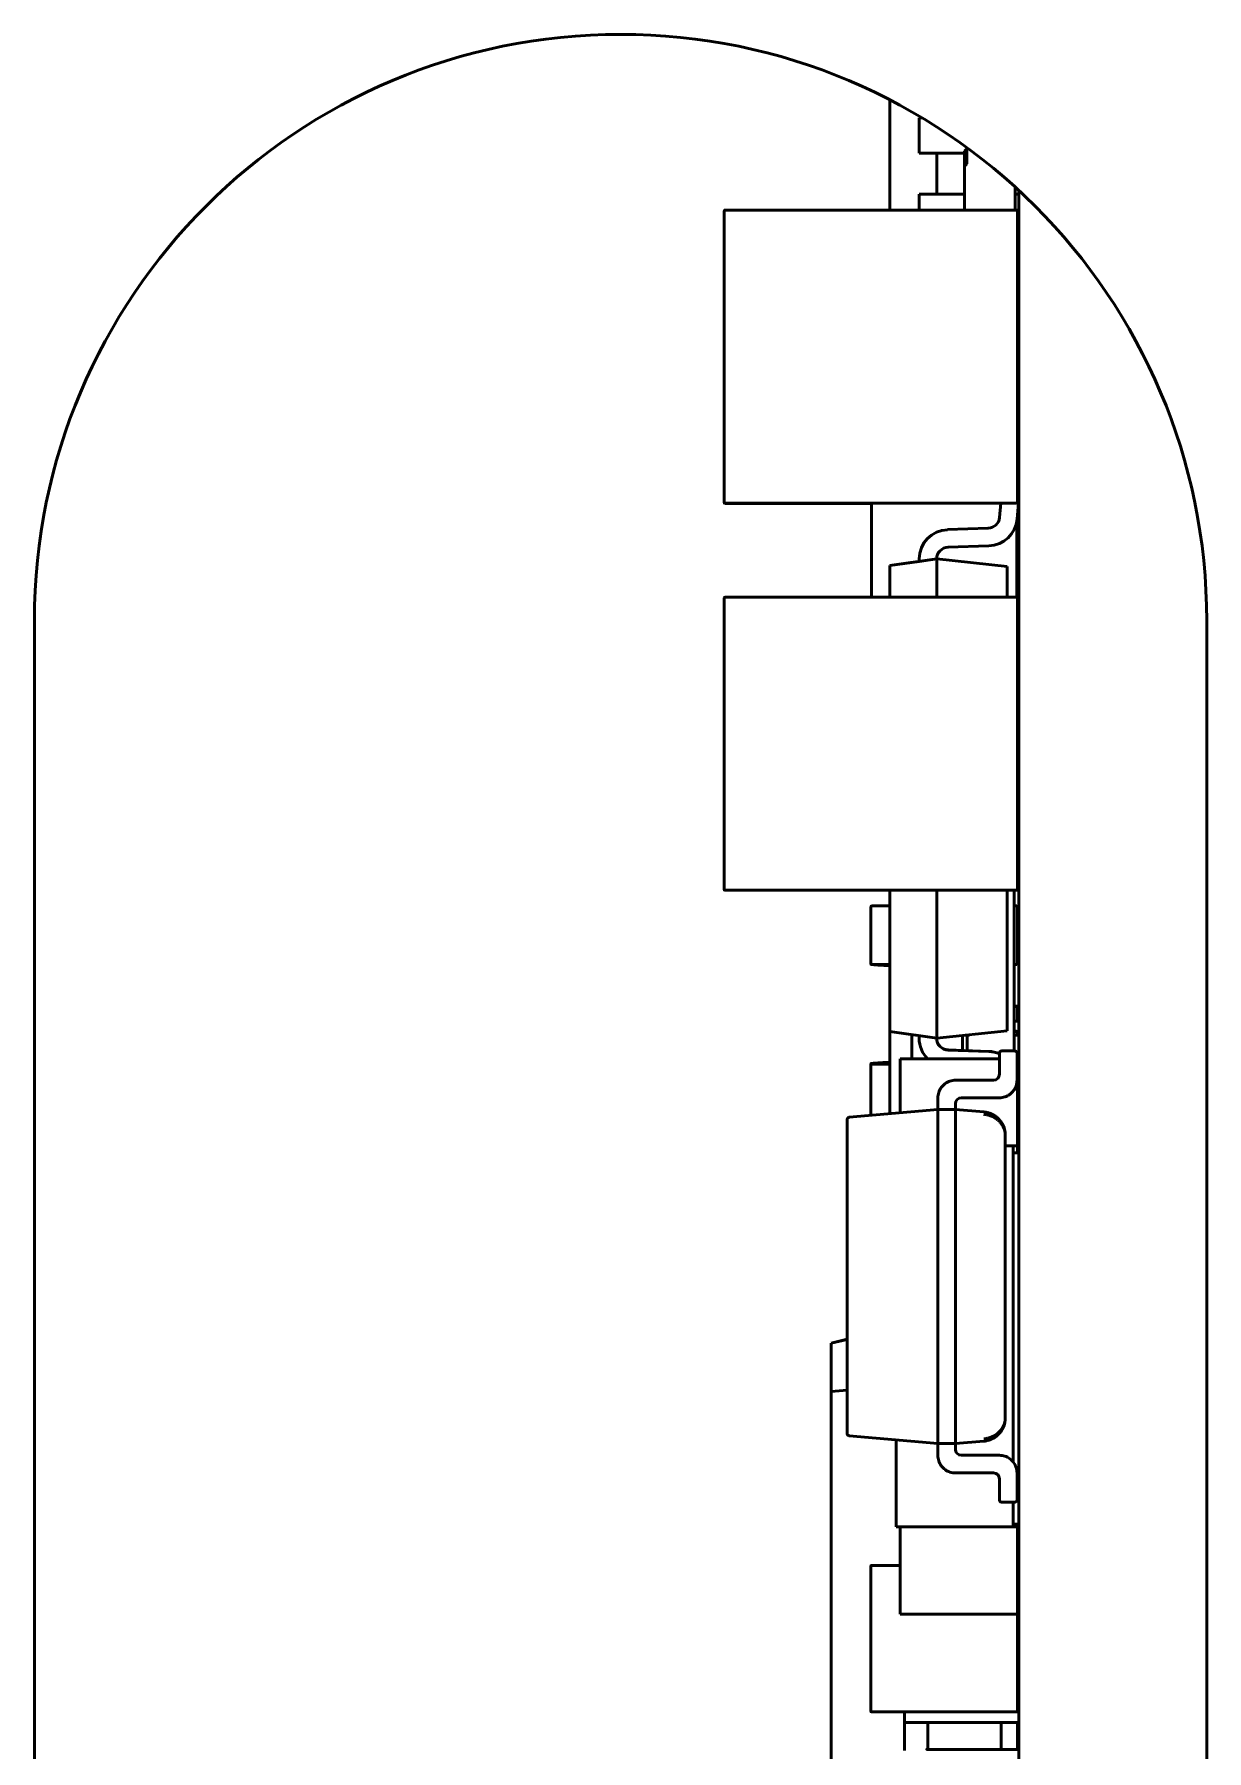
# Model space of a CAD drawing. Header units: millimetres. Extents: x 3118 to 4801, y 919 to 1849.
# Drawn here: x 3460.46 to 3470.46, y 1398.06 to 1412.7 of the extents above; entities that cross this region are included whole.
import ezdxf

# ---------------------------------------------------------------- set-up
doc = ezdxf.new("R2010")
doc.units = ezdxf.units.MM
doc.header["$LTSCALE"] = 1.8
doc.layers.add('외형선(ISO)', color=7, linetype='Continuous', lineweight=50)

msp = doc.modelspace()

# ---------------------------------------------------------------- linework, layer by layer
at = {"layer": '외형선(ISO)'}
for p, q in [((3467.757, 1411.198), (3467.757, 1412.138)), ((3468.007, 1411.985), (3468.032, 1411.985)), ((3468.007, 1411.685), (3468.007, 1411.985)), ((3468.157, 1411.685), (3468.157, 1411.335)), ((3468.395, 1411.685), (3468.248, 1411.685)), ((3468.414, 1411.721), (3468.395, 1411.701)), ((3468.414, 1411.72), (3468.395, 1411.701)), ((3468.395, 1411.574), (3468.395, 1411.701)), ((3468.395, 1411.701), (3468.395, 1411.701)), ((3468.414, 1411.731), (3468.414, 1411.593)), ((3468.395, 1411.574), (3468.414, 1411.593)), ((3468.395, 1411.573), (3468.414, 1411.593)), ((3468.395, 1411.573), (3468.395, 1411.574)), ((3468.395, 1411.198), (3468.395, 1411.573)), ((3468.825, 1411.395), (3468.825, 1411.198)), ((3468.007, 1411.335), (3468.157, 1411.335)), ((3468.007, 1411.198), (3468.007, 1411.335)), ((3468.395, 1411.335), (3468.248, 1411.335)), ((3468.253, 1411.335), (3468.395, 1411.335)), ((3468.825, 1411.335), (3468.857, 1411.335)), ((3468.857, 1411.335), (3468.825, 1411.335)), ((3468.857, 1411.335), (3468.842, 1411.335)), ((3468.842, 1411.335), (3468.857, 1411.335)), ((3468.857, 1379.903), (3468.857, 1411.366)), ((3466.345, 1411.193), (3466.345, 1408.703)), ((3468.84, 1411.198), (3466.35, 1411.198)), ((3466.35, 1411.198), (3468.84, 1411.198)), ((3466.35, 1411.198), (3466.35, 1411.198)), ((3468.84, 1411.198), (3468.84, 1411.198)), ((3468.845, 1408.703), (3468.845, 1411.193)), ((3468.857, 1411.035), (3468.845, 1411.035)), ((3468.842, 1408.562), (3468.857, 1408.734)), ((3468.857, 1408.734), (3468.845, 1408.735)), ((3468.857, 1408.734), (3468.845, 1408.735)), ((3468.857, 1408.734), (3468.845, 1408.735)), ((3468.857, 1408.734), (3468.845, 1408.735)), ((3468.857, 1408.734), (3468.845, 1408.735)), ((3468.857, 1408.734), (3468.845, 1408.735)), ((3468.857, 1408.734), (3468.857, 1408.734)), ((3468.857, 1408.734), (3468.857, 1408.734)), ((3466.345, 1408.703), (3466.345, 1408.7)), ((3468.84, 1408.698), (3466.35, 1408.698)), ((3467.6, 1408.695), (3466.35, 1408.695)), ((3467.6, 1407.896), (3467.6, 1408.698)), ((3468.703, 1408.698), (3468.692, 1408.575)), ((3468.596, 1408.484), (3468.248, 1408.472)), ((3468.596, 1408.484), (3468.248, 1408.472)), ((3468.596, 1408.484), (3468.248, 1408.472)), ((3468.596, 1408.484), (3468.248, 1408.472)), ((3468.596, 1408.484), (3468.248, 1408.472)), ((3468.596, 1408.484), (3468.248, 1408.472)), ((3468.84, 1408.544), (3468.84, 1407.896)), ((3468.253, 1408.322), (3468.602, 1408.334)), ((3467.757, 1408.165), (3468.157, 1408.222)), ((3468.007, 1408.201), (3467.757, 1408.166)), ((3467.757, 1408.165), (3467.757, 1408.166)), ((3467.757, 1407.896), (3467.757, 1408.165)), ((3468.007, 1408.201), (3468.157, 1408.222)), ((3468.007, 1408.222), (3468.007, 1408.222)), ((3468.007, 1408.222), (3468.007, 1408.222)), ((3468.007, 1408.222), (3468.007, 1408.222)), ((3468.007, 1408.222), (3468.007, 1408.222)), ((3468.007, 1408.222), (3468.007, 1408.222)), ((3468.007, 1408.222), (3468.007, 1408.201)), ((3468.157, 1408.222), (3468.157, 1407.896)), ((3468.157, 1408.222), (3468.157, 1408.222)), ((3468.157, 1408.222), (3468.757, 1408.159)), ((3468.757, 1408.159), (3468.157, 1408.222)), ((3468.757, 1408.159), (3468.757, 1407.896)), ((3468.757, 1408.159), (3468.757, 1408.159)), ((3466.345, 1407.891), (3466.345, 1405.401)), ((3468.84, 1407.896), (3466.35, 1407.896)), ((3466.35, 1407.896), (3468.84, 1407.896)), ((3466.35, 1407.896), (3466.35, 1407.896)), ((3468.84, 1407.896), (3468.84, 1407.896)), ((3468.845, 1405.401), (3468.845, 1407.891)), ((3460.46, 1372.697), (3460.46, 1407.697)), ((3470.46, 1407.697), (3470.46, 1372.697)), ((3468.857, 1406.36), (3468.845, 1406.499)), ((3468.845, 1406.359), (3468.857, 1406.36)), ((3468.857, 1406.36), (3468.857, 1406.36)), ((3468.857, 1406.36), (3468.857, 1406.36)), ((3468.845, 1405.997), (3468.857, 1405.995)), ((3468.845, 1405.997), (3468.857, 1405.996)), ((3468.845, 1405.997), (3468.857, 1405.996)), ((3468.845, 1405.997), (3468.857, 1405.996)), ((3468.845, 1405.996), (3468.857, 1405.995)), ((3468.845, 1405.996), (3468.857, 1405.995)), ((3468.857, 1405.995), (3468.845, 1405.856)), ((3468.857, 1405.996), (3468.857, 1405.996)), ((3468.857, 1405.995), (3468.857, 1405.995)), ((3468.857, 1405.809), (3468.845, 1405.809)), ((3468.857, 1405.809), (3468.845, 1405.809)), ((3468.84, 1405.396), (3466.35, 1405.396)), ((3467.757, 1404.19), (3467.757, 1405.396)), ((3468.157, 1405.396), (3468.157, 1404.133)), ((3468.757, 1405.396), (3468.757, 1404.196)), ((3468.817, 1404.159), (3468.817, 1405.396)), ((3468.845, 1405.459), (3468.857, 1405.459)), ((3467.595, 1405.258), (3467.595, 1405.258)), ((3467.595, 1405.258), (3467.595, 1404.768)), ((3467.757, 1405.263), (3467.6, 1405.263)), ((3467.6, 1405.263), (3467.757, 1405.263)), ((3467.6, 1405.263), (3467.6, 1405.263)), ((3468.84, 1405.263), (3468.817, 1405.263)), ((3468.817, 1405.263), (3468.84, 1405.263)), ((3468.84, 1405.263), (3468.84, 1405.263)), ((3468.845, 1405.258), (3468.845, 1405.258)), ((3468.845, 1404.768), (3468.845, 1405.258)), ((3467.757, 1404.763), (3467.6, 1404.763)), ((3468.84, 1404.763), (3468.817, 1404.763)), ((3468.817, 1404.406), (3468.847, 1404.406)), ((3468.817, 1404.405), (3468.847, 1404.405)), ((3468.847, 1404.405), (3468.847, 1404.406)), ((3468.847, 1404.28), (3468.847, 1404.405)), ((3468.157, 1404.133), (3468.757, 1404.196)), ((3468.817, 1404.28), (3468.857, 1404.28)), ((3468.817, 1404.195), (3468.829, 1404.195)), ((3468.829, 1404.195), (3468.817, 1404.195)), ((3468.817, 1404.195), (3468.829, 1404.195)), ((3468.829, 1404.195), (3468.829, 1404.195)), ((3468.829, 1404.195), (3468.829, 1404.195)), ((3468.847, 1404.281), (3468.857, 1404.281)), ((3468.847, 1404.281), (3468.857, 1404.281)), ((3468.847, 1404.28), (3468.857, 1404.28)), ((3468.157, 1404.133), (3467.757, 1404.19)), ((3467.757, 1403.49), (3467.757, 1404.19)), ((3467.945, 1403.958), (3467.945, 1404.163)), ((3468.007, 1404.133), (3468.007, 1404.154)), ((3468.377, 1404.156), (3468.377, 1404.029)), ((3468.417, 1404.159), (3468.399, 1404.159)), ((3468.417, 1404.028), (3468.417, 1404.159)), ((3468.437, 1404.159), (3468.417, 1404.159)), ((3468.437, 1404.159), (3468.437, 1404.163)), ((3468.817, 1404.159), (3468.817, 1404.026)), ((3468.857, 1404.159), (3468.817, 1404.159)), ((3468.857, 1404.159), (3468.817, 1404.159)), ((3468.845, 1404.179), (3468.845, 1404.179)), ((3468.845, 1404.179), (3468.845, 1404.159)), ((3467.595, 1403.913), (3467.595, 1403.913)), ((3467.595, 1403.913), (3467.595, 1403.476)), ((3467.6, 1403.913), (3467.757, 1403.913)), ((3467.845, 1403.958), (3467.845, 1403.957)), ((3468.692, 1403.958), (3467.845, 1403.958)), ((3468.692, 1403.957), (3467.845, 1403.957)), ((3467.845, 1403.957), (3467.845, 1403.498)), ((3467.845, 1403.957), (3468.692, 1403.957)), ((3467.845, 1403.957), (3467.845, 1403.957)), ((3467.845, 1403.957), (3467.845, 1403.957)), ((3468.692, 1403.957), (3467.845, 1403.957)), ((3468.253, 1404.034), (3468.602, 1404.021)), ((3468.253, 1404.034), (3468.602, 1404.021)), ((3468.253, 1404.034), (3468.602, 1404.022)), ((3468.253, 1404.034), (3468.602, 1404.022)), ((3468.253, 1404.034), (3468.602, 1404.022)), ((3468.253, 1404.033), (3468.602, 1404.021)), ((3468.692, 1403.826), (3468.692, 1404.006)), ((3468.692, 1404.006), (3468.692, 1404.006)), ((3468.822, 1404.026), (3468.712, 1404.026)), ((3468.842, 1404.006), (3468.842, 1404.006)), ((3468.842, 1404.006), (3468.842, 1403.776)), ((3468.845, 1403.958), (3468.842, 1403.958)), ((3468.845, 1403.957), (3468.842, 1403.957)), ((3468.842, 1403.957), (3468.845, 1403.957)), ((3468.845, 1403.957), (3468.842, 1403.957)), ((3468.845, 1403.958), (3468.845, 1403.957)), ((3468.845, 1403.957), (3468.845, 1403.217)), ((3468.845, 1403.957), (3468.845, 1403.957)), ((3468.845, 1403.957), (3468.845, 1403.957)), ((3468.642, 1403.776), (3468.317, 1403.776)), ((3468.845, 1403.809), (3468.857, 1403.809)), ((3468.845, 1403.761), (3468.857, 1403.621)), ((3468.167, 1403.526), (3468.167, 1403.626)), ((3468.167, 1403.626), (3468.167, 1403.626)), ((3468.692, 1403.626), (3468.367, 1403.626)), ((3468.857, 1403.621), (3468.845, 1403.62)), ((3468.857, 1403.622), (3468.857, 1403.622)), ((3468.857, 1403.622), (3468.857, 1403.622)), ((3468.167, 1403.526), (3467.41, 1403.46)), ((3468.167, 1403.526), (3468.167, 1403.526)), ((3468.167, 1400.696), (3468.167, 1403.506)), ((3468.167, 1403.506), (3468.167, 1403.506)), ((3468.187, 1403.526), (3468.297, 1403.526)), ((3468.317, 1403.576), (3468.317, 1403.526)), ((3468.317, 1403.526), (3468.317, 1403.526)), ((3468.559, 1403.505), (3468.317, 1403.526)), ((3468.317, 1400.696), (3468.317, 1403.506)), ((3468.317, 1403.506), (3468.317, 1403.506)), ((3468.845, 1403.581), (3468.857, 1403.581)), ((3467.392, 1402.99), (3467.392, 1403.44)), ((3467.392, 1403.44), (3467.392, 1403.44)), ((3468.742, 1403.305), (3468.742, 1400.896)), ((3468.742, 1403.305), (3468.742, 1403.305)), ((3468.742, 1403.217), (3468.81, 1403.217)), ((3468.81, 1403.217), (3468.845, 1403.217)), ((3468.81, 1400.518), (3468.81, 1403.217)), ((3468.845, 1403.28), (3468.857, 1403.28)), ((3468.847, 1403.155), (3468.847, 1403.28)), ((3468.81, 1403.155), (3468.847, 1403.155)), ((3467.392, 1400.762), (3467.392, 1402.99)), ((3467.392, 1401.566), (3467.256, 1401.533)), ((3467.392, 1401.564), (3467.256, 1401.532)), ((3467.256, 1401.533), (3467.256, 1401.532)), ((3467.256, 1401.532), (3467.256, 1401.119)), ((3467.392, 1401.133), (3467.256, 1401.119)), ((3467.256, 1401.119), (3467.258, 1392.244)), ((3468.167, 1400.676), (3467.41, 1400.742)), ((3467.81, 1400.355), (3467.81, 1400.707)), ((3468.167, 1400.696), (3468.167, 1400.696)), ((3468.559, 1400.697), (3468.317, 1400.676)), ((3468.317, 1400.696), (3468.317, 1400.696)), ((3468.167, 1400.576), (3468.167, 1400.676)), ((3468.317, 1400.676), (3468.167, 1400.676)), ((3468.317, 1400.676), (3468.317, 1400.626)), ((3468.692, 1400.576), (3468.367, 1400.576)), ((3468.642, 1400.426), (3468.317, 1400.426)), ((3468.842, 1400.426), (3468.842, 1400.426)), ((3468.842, 1400.426), (3468.842, 1400.196)), ((3467.81, 1400.355), (3467.81, 1399.967)), ((3468.692, 1400.196), (3468.692, 1400.376)), ((3468.822, 1400.176), (3468.712, 1400.176)), ((3468.81, 1399.967), (3468.81, 1400.176)), ((3468.81, 1399.967), (3467.81, 1399.967)), ((3467.845, 1399.967), (3467.845, 1399.222)), ((3468.845, 1399.988), (3468.81, 1399.988)), ((3468.845, 1399.987), (3468.81, 1399.987)), ((3468.81, 1399.968), (3468.845, 1399.968)), ((3468.81, 1399.967), (3468.845, 1399.967)), ((3468.845, 1399.987), (3468.845, 1399.988)), ((3468.845, 1399.968), (3468.845, 1399.987)), ((3468.845, 1399.968), (3468.845, 1399.967)), ((3468.845, 1399.967), (3468.845, 1399.222)), ((3467.595, 1399.632), (3467.595, 1398.392)), ((3467.845, 1399.637), (3467.6, 1399.637)), ((3467.6, 1399.637), (3467.845, 1399.637)), ((3467.6, 1399.637), (3467.6, 1399.637)), ((3468.845, 1399.222), (3467.845, 1399.222)), ((3468.845, 1398.392), (3468.845, 1399.222)), ((3468.845, 1398.567), (3468.846, 1398.567)), ((3468.856, 1398.307), (3468.856, 1398.557)), ((3468.84, 1398.387), (3467.6, 1398.387)), ((3467.882, 1398.387), (3467.882, 1398.307)), ((3467.882, 1398.057), (3467.882, 1398.307)), ((3468.032, 1398.297), (3468.562, 1398.297)), ((3468.082, 1398.297), (3468.082, 1398.067)), ((3468.643, 1398.297), (3468.666, 1398.297)), ((3468.666, 1398.297), (3468.846, 1398.297)), ((3468.707, 1398.297), (3468.707, 1398.067)), ((3468.845, 1398.067), (3468.845, 1398.297)), ((3468.153, 1398.067), (3468.679, 1398.067)), ((3468.819, 1398.067), (3468.846, 1398.067))]:
    msp.add_line(p, q, dxfattribs=at)
for centre, radius, start, end in [((3465.46, 1407.697), 5, 0, 180), ((3466.35, 1411.193), 0.005, 90, 180.0058), ((3468.84, 1411.193), 0.005, 0, 90.0073), ((3468.257, 1408.222), 0.25, 92, 180), ((3468.257, 1408.222), 0.25, 92, 180), ((3468.257, 1408.222), 0.25, 92, 180), ((3468.257, 1408.222), 0.25, 92, 180), ((3468.257, 1408.222), 0.25, 92, 180), ((3468.257, 1408.222), 0.25, 92, 180), ((3468.593, 1408.584), 0.1, 272, 355), ((3468.593, 1408.584), 0.1, 272, 355), ((3468.593, 1408.584), 0.1, 272, 355), ((3468.593, 1408.584), 0.1, 272, 355), ((3468.593, 1408.584), 0.1, 272, 355), ((3468.593, 1408.584), 0.1, 272, 355), ((3468.593, 1408.584), 0.25, 272, 355), ((3468.257, 1408.222), 0.1, 92, 180), ((3466.35, 1407.891), 0.005, 90, 180.0058), ((3468.84, 1407.891), 0.005, 0, 90.0073), ((3467.6, 1405.258), 0.005, 90, 180), ((3468.84, 1405.258), 0.005, 0, 90), ((3468.829, 1404.179), 0.016, 0, 90), ((3468.829, 1404.179), 0.016, 0, 90), ((3468.257, 1404.133), 0.25, 180, 224.7205), ((3468.257, 1404.133), 0.1, 180.0326, 268), ((3468.257, 1404.133), 0.1, 180.0652, 268), ((3468.257, 1404.134), 0.1, 180.1033, 268), ((3468.257, 1404.134), 0.1, 180.1359, 268), ((3468.257, 1404.134), 0.1, 180.1739, 268), ((3468.257, 1404.134), 0.1, 180.2065, 268), ((3468.593, 1403.772), 0.25, 66.7124, 88), ((3468.593, 1403.772), 0.25, 66.7124, 88), ((3468.593, 1403.772), 0.25, 66.7124, 88), ((3468.593, 1403.771), 0.25, 66.7124, 88), ((3468.593, 1403.772), 0.25, 66.7124, 88), ((3468.593, 1403.772), 0.25, 66.7124, 88), ((3468.712, 1404.006), 0.02, 90, 180), ((3468.822, 1404.006), 0.02, 0, 90), ((3468.642, 1403.826), 0.05, 270, 0), ((3468.367, 1403.576), 0.05, 90, 180), ((3467.412, 1403.44), 0.02, 95, 180), ((3467.412, 1400.762), 0.02, 180, 265), ((3468.367, 1400.626), 0.05, 180, 270), ((3468.642, 1400.376), 0.05, 0, 90), ((3468.712, 1400.196), 0.02, 180, 270), ((3468.822, 1400.196), 0.02, 270, 0), ((3467.6, 1399.632), 0.005, 90, 180.0142), ((3468.846, 1398.557), 0.01, 0.011, 89.8334), ((3468.846, 1398.307), 0.01, 270.011, 0.011), ((3468.846, 1398.057), 0.01, 0.011, 89.8334)]:
    msp.add_arc(centre, radius, start, end, dxfattribs=at)
for centre, major_axis, ratio, start_param, end_param in [((3468.257, 1411.985), (-0.25, 0), 0.00019, 0, 0.454117), ((3468.257, 1411.685), (-0.25, 0), 0.00019, 0, 1.53589), ((3468.257, 1411.335), (-0.25, 0), 0.00019, 0, 1.53589), ((3468.257, 1411.335), (-0.1, 0), 0.00019, 6.283185, 7.819075), ((3468.593, 1411.335), (0.25, 0), 0.00019, 5.903556, 6.195919), ((3468.593, 1411.335), (0.25, 0), 0.00019, 0.087266, 0.379629), ((3714.018, 1652.322), (-246.418, -247.56), 0.000134, 0.000154, 0.001655), ((3222.681, 1655.85), (246.159, -251.087), 0.000131, 6.281545, 6.283036), ((3468.168, 1403.506), (-0.0009, 0.02), 0.043646, 0.001696, 1.567572), ((3468.187, 1403.526), (-0.02, 0), 0.00019, 0, 1.570796), ((3468.297, 1403.526), (0.02, 0), 0.00019, 4.712389, 6.283185), ((3468.316, 1403.506), (0.0009, 0.02), 0.043645, 4.715611, 6.281492), ((3468.55, 1403.307), (0.032, -0.193), 0.977393, 1.404086, 1.839466), ((3468.55, 1403.307), (0.031, -0.193), 0.977077, 1.406466, 1.841845), ((3468.55, 1403.306), (0.191, -0.005), 0.920167, 0.023363, 0.458743), ((3468.55, 1400.895), (-0.031, -0.193), 0.977077, 1.299747, 1.735127), ((3468.55, 1400.895), (0.191, 0.005), 0.920554, 5.824306, 6.259686), ((3468.168, 1400.696), (-0.0009, -0.02), 0.043629, 4.715993, 6.281868), ((3468.316, 1400.696), (0.0009, -0.02), 0.043629, 0.001314, 1.567196), ((3468.534, 1398.297), (0.11, 0), 0.000189, 0.060521, 1.307276), ((3468.666, 1398.307), (0, -0.01), 0.998135, 6.28008, 6.283185), ((3468.629, 1398.067), (0.19, 0), 0.00019, 0.061422, 1.306956)]:
    msp.add_ellipse(centre, major_axis=major_axis, ratio=ratio, start_param=start_param, end_param=end_param, dxfattribs=at)
for points, knots in [([(3466.345, 1408.703), (3466.345, 1408.703), (3466.345, 1408.703), (3466.345, 1408.703), (3466.345, 1408.701), (3466.347, 1408.698), (3466.35, 1408.698)], [-0.0000046412, -0.0000046412, -0.0000046412, -0.0000046412, 0.0000103529, 0.0000103529, 0.0000103529, 0.0009549771, 0.0009549771, 0.0009549771, 0.0009549771]), ([(3466.345, 1408.7), (3466.345, 1408.7), (3466.345, 1408.7), (3466.345, 1408.7), (3466.345, 1408.698), (3466.347, 1408.695), (3466.35, 1408.695)], [-0.0000046412, -0.0000046412, -0.0000046412, -0.0000046412, 0.0000103529, 0.0000103529, 0.0000103529, 0.0009549771, 0.0009549771, 0.0009549771, 0.0009549771]), ([(3468.84, 1408.698), (3468.841, 1408.698), (3468.843, 1408.699), (3468.843, 1408.7), (3468.844, 1408.701), (3468.844, 1408.701), (3468.844, 1408.702), (3468.844, 1408.702), (3468.845, 1408.702), (3468.845, 1408.702), (3468.845, 1408.703), (3468.845, 1408.703), (3468.845, 1408.703), (3468.845, 1408.703), (3468.845, 1408.703), (3468.845, 1408.703), (3468.845, 1408.703), (3468.845, 1408.703), (3468.845, 1408.703), (3468.845, 1408.703), (3468.845, 1408.703), (3468.845, 1408.703)], [0.0000000254, 0.0000000254, 0.0000000254, 0.0000000254, 0.0004739901, 0.0004739901, 0.0004739901, 0.0007109725, 0.0007109725, 0.0007109725, 0.0008294637, 0.0008294637, 0.0008294637, 0.0008887093, 0.0008887093, 0.0008887093, 0.0009183321, 0.0009183321, 0.0009183321, 0.0009331435, 0.0009331435, 0.0009331435, 0.0009479549, 0.0009479549, 0.0009479549, 0.0009479549]), ([(3466.345, 1405.401), (3466.345, 1405.401), (3466.345, 1405.401), (3466.345, 1405.401), (3466.345, 1405.399), (3466.347, 1405.396), (3466.35, 1405.396)], [-0.0000046412, -0.0000046412, -0.0000046412, -0.0000046412, 0.0000103529, 0.0000103529, 0.0000103529, 0.0009549771, 0.0009549771, 0.0009549771, 0.0009549771]), ([(3468.84, 1405.396), (3468.841, 1405.396), (3468.843, 1405.397), (3468.843, 1405.398), (3468.844, 1405.399), (3468.844, 1405.399), (3468.844, 1405.4), (3468.844, 1405.4), (3468.845, 1405.4), (3468.845, 1405.4), (3468.845, 1405.401), (3468.845, 1405.401), (3468.845, 1405.401), (3468.845, 1405.401), (3468.845, 1405.401), (3468.845, 1405.401), (3468.845, 1405.401), (3468.845, 1405.401), (3468.845, 1405.401), (3468.845, 1405.401), (3468.845, 1405.401), (3468.845, 1405.401)], [0.0000000254, 0.0000000254, 0.0000000254, 0.0000000254, 0.0004739901, 0.0004739901, 0.0004739901, 0.0007109725, 0.0007109725, 0.0007109725, 0.0008294637, 0.0008294637, 0.0008294637, 0.0008887093, 0.0008887093, 0.0008887093, 0.0009183321, 0.0009183321, 0.0009183321, 0.0009331435, 0.0009331435, 0.0009331435, 0.0009479549, 0.0009479549, 0.0009479549, 0.0009479549]), ([(3467.6, 1404.763), (3467.598, 1404.763), (3467.597, 1404.764), (3467.596, 1404.765), (3467.595, 1404.765), (3467.595, 1404.766), (3467.595, 1404.766), (3467.595, 1404.767), (3467.595, 1404.767), (3467.595, 1404.767), (3467.595, 1404.767), (3467.595, 1404.768), (3467.595, 1404.768), (3467.595, 1404.768), (3467.595, 1404.768), (3467.595, 1404.768), (3467.595, 1404.768), (3467.595, 1404.768), (3467.595, 1404.768), (3467.595, 1404.768), (3467.595, 1404.768), (3467.595, 1404.768)], [0.0000000028, 0.0000000028, 0.0000000028, 0.0000000028, 0.0004738719, 0.0004738719, 0.0004738719, 0.0007108064, 0.0007108064, 0.0007108064, 0.0008292737, 0.0008292737, 0.0008292737, 0.0008885073, 0.0008885073, 0.0008885073, 0.0009181242, 0.0009181242, 0.0009181242, 0.0009329326, 0.0009329326, 0.0009329326, 0.000947741, 0.000947741, 0.000947741, 0.000947741]), ([(3467.757, 1404.752), (3467.736, 1404.753), (3467.715, 1404.755), (3467.677, 1404.757), (3467.661, 1404.758), (3467.639, 1404.76), (3467.634, 1404.76), (3467.625, 1404.761), (3467.621, 1404.761), (3467.616, 1404.762), (3467.614, 1404.762), (3467.609, 1404.762), (3467.607, 1404.762), (3467.605, 1404.762), (3467.604, 1404.763), (3467.601, 1404.763), (3467.6, 1404.763), (3467.599, 1404.763), (3467.599, 1404.763), (3467.599, 1404.763)], [0.11520008, 0.11520008, 0.11520008, 0.11520008, 0.12153578, 0.12153578, 0.12649045, 0.12649045, 0.12802377, 0.12802377, 0.1294304, 0.1294304, 0.13021905, 0.13021905, 0.13181055, 0.13181055, 0.13337898, 0.13337898, 0.13736046, 0.13736046, 0.13780476, 0.13780476, 0.13780476, 0.13780476]), ([(3468.84, 1404.763), (3468.839, 1404.763), (3468.839, 1404.763), (3468.836, 1404.763), (3468.834, 1404.762), (3468.829, 1404.762), (3468.828, 1404.762), (3468.825, 1404.762), (3468.823, 1404.762), (3468.82, 1404.761), (3468.818, 1404.761), (3468.817, 1404.761)], [0, 0, 0, 0, 0.003912558, 0.003912558, 0.006862439, 0.006862439, 0.007668354, 0.007668354, 0.008456782, 0.008456782, 0.008973594, 0.008973594, 0.008973594, 0.008973594]), ([(3468.845, 1404.768), (3468.845, 1404.768), (3468.845, 1404.768), (3468.845, 1404.768), (3468.845, 1404.766), (3468.843, 1404.763), (3468.84, 1404.763)], [-0.0000046349, -0.0000046349, -0.0000046349, -0.0000046349, 0.0000103531, 0.0000103531, 0.0000103531, 0.0009545967, 0.0009545967, 0.0009545967, 0.0009545967]), ([(3467.599, 1403.918), (3467.598, 1403.918), (3467.597, 1403.917), (3467.596, 1403.916), (3467.595, 1403.916), (3467.595, 1403.915), (3467.595, 1403.915), (3467.595, 1403.915), (3467.595, 1403.914), (3467.595, 1403.914), (3467.595, 1403.914), (3467.595, 1403.914), (3467.595, 1403.914), (3467.595, 1403.914), (3467.595, 1403.913), (3467.595, 1403.913), (3467.595, 1403.913), (3467.595, 1403.913), (3467.595, 1403.913), (3467.595, 1403.913), (3467.595, 1403.913), (3467.595, 1403.913)], [0.0000203744, 0.0000203744, 0.0000203744, 0.0000203744, 0.0004738719, 0.0004738719, 0.0004738719, 0.0007108064, 0.0007108064, 0.0007108064, 0.0008292737, 0.0008292737, 0.0008292737, 0.0008885073, 0.0008885073, 0.0008885073, 0.0009181242, 0.0009181242, 0.0009181242, 0.0009329326, 0.0009329326, 0.0009329326, 0.000947741, 0.000947741, 0.000947741, 0.000947741]), ([(3467.599, 1403.918), (3467.6, 1403.918), (3467.601, 1403.919), (3467.603, 1403.919), (3467.605, 1403.919), (3467.61, 1403.919), (3467.611, 1403.919), (3467.615, 1403.92), (3467.616, 1403.92), (3467.623, 1403.92), (3467.628, 1403.921), (3467.638, 1403.921), (3467.643, 1403.922), (3467.659, 1403.923), (3467.67, 1403.924), (3467.707, 1403.926), (3467.732, 1403.928), (3467.757, 1403.929)], [0, 0, 0, 0, 0.00393122, 0.00393122, 0.00689551, 0.00689551, 0.00769576, 0.00769576, 0.00848803, 0.00848803, 0.0100965, 0.0100965, 0.01167408, 0.01167408, 0.01506064, 0.01506064, 0.02260568, 0.02260568, 0.02260568, 0.02260568]), ([(3468.317, 1403.776), (3468.301, 1403.776), (3468.285, 1403.773), (3468.255, 1403.764), (3468.241, 1403.756), (3468.216, 1403.738), (3468.205, 1403.727), (3468.186, 1403.701), (3468.179, 1403.687), (3468.169, 1403.657), (3468.167, 1403.642), (3468.167, 1403.626)], [3.141593, 3.141593, 3.141593, 3.141593, 3.455752, 3.455752, 3.769911, 3.769911, 4.08407, 4.08407, 4.39823, 4.39823, 4.712389, 4.712389, 4.712389, 4.712389]), ([(3468.842, 1403.776), (3468.842, 1403.76), (3468.839, 1403.744), (3468.829, 1403.714), (3468.822, 1403.7), (3468.804, 1403.675), (3468.793, 1403.664), (3468.767, 1403.645), (3468.753, 1403.638), (3468.723, 1403.628), (3468.707, 1403.626), (3468.692, 1403.626)], [4.712389, 4.712389, 4.712389, 4.712389, 5.026548, 5.026548, 5.340708, 5.340708, 5.654867, 5.654867, 5.969026, 5.969026, 6.283185, 6.283185, 6.283185, 6.283185]), ([(3468.724, 1403.388), (3468.723, 1403.39), (3468.722, 1403.392), (3468.721, 1403.394), (3468.719, 1403.399), (3468.717, 1403.403), (3468.714, 1403.407), (3468.712, 1403.411), (3468.709, 1403.415), (3468.707, 1403.419), (3468.704, 1403.422), (3468.701, 1403.426), (3468.698, 1403.43), (3468.695, 1403.434), (3468.692, 1403.437), (3468.689, 1403.441), (3468.686, 1403.444), (3468.683, 1403.447), (3468.679, 1403.451), (3468.676, 1403.454), (3468.672, 1403.457), (3468.669, 1403.46), (3468.665, 1403.463), (3468.661, 1403.466), (3468.657, 1403.469), (3468.654, 1403.471), (3468.65, 1403.474), (3468.646, 1403.476), (3468.642, 1403.479), (3468.638, 1403.481), (3468.634, 1403.483), (3468.63, 1403.485), (3468.626, 1403.487), (3468.622, 1403.489), (3468.617, 1403.491), (3468.613, 1403.492), (3468.609, 1403.494), (3468.605, 1403.495), (3468.601, 1403.497), (3468.596, 1403.498), (3468.592, 1403.499), (3468.588, 1403.5), (3468.584, 1403.501), (3468.58, 1403.502), (3468.576, 1403.503), (3468.571, 1403.503), (3468.567, 1403.504), (3468.563, 1403.504), (3468.559, 1403.505)], [2.008487, 2.008487, 2.008487, 2.008487, 2.042829, 2.042829, 2.042829, 2.110262, 2.110262, 2.110262, 2.177695, 2.177695, 2.177695, 2.245128, 2.245128, 2.245128, 2.312561, 2.312561, 2.312561, 2.379994, 2.379994, 2.379994, 2.447428, 2.447428, 2.447428, 2.514861, 2.514861, 2.514861, 2.582294, 2.582294, 2.582294, 2.649727, 2.649727, 2.649727, 2.71716, 2.71716, 2.71716, 2.784593, 2.784593, 2.784593, 2.852027, 2.852027, 2.852027, 2.91946, 2.91946, 2.91946, 2.986893, 2.986893, 2.986893, 3.054326, 3.054326, 3.054326, 3.054326]), ([(3468.559, 1403.504), (3468.563, 1403.504), (3468.567, 1403.504), (3468.571, 1403.503), (3468.576, 1403.502), (3468.58, 1403.502), (3468.584, 1403.501), (3468.588, 1403.5), (3468.592, 1403.499), (3468.596, 1403.498), (3468.601, 1403.496), (3468.605, 1403.495), (3468.609, 1403.493), (3468.613, 1403.492), (3468.617, 1403.49), (3468.622, 1403.489), (3468.626, 1403.487), (3468.63, 1403.485), (3468.634, 1403.483), (3468.638, 1403.481), (3468.642, 1403.478), (3468.646, 1403.476), (3468.65, 1403.474), (3468.654, 1403.471), (3468.657, 1403.468), (3468.661, 1403.466), (3468.665, 1403.463), (3468.669, 1403.46), (3468.672, 1403.457), (3468.676, 1403.454), (3468.679, 1403.45), (3468.683, 1403.447), (3468.686, 1403.444), (3468.689, 1403.44), (3468.692, 1403.437), (3468.695, 1403.433), (3468.698, 1403.43), (3468.701, 1403.426), (3468.704, 1403.422), (3468.707, 1403.418), (3468.709, 1403.414), (3468.712, 1403.41), (3468.714, 1403.406), (3468.717, 1403.402), (3468.719, 1403.398), (3468.721, 1403.394), (3468.722, 1403.392), (3468.723, 1403.39), (3468.724, 1403.388)], [3.228859, 3.228859, 3.228859, 3.228859, 3.296292, 3.296292, 3.296292, 3.363725, 3.363725, 3.363725, 3.431159, 3.431159, 3.431159, 3.498592, 3.498592, 3.498592, 3.566025, 3.566025, 3.566025, 3.633458, 3.633458, 3.633458, 3.700891, 3.700891, 3.700891, 3.768325, 3.768325, 3.768325, 3.835758, 3.835758, 3.835758, 3.903191, 3.903191, 3.903191, 3.970624, 3.970624, 3.970624, 4.038057, 4.038057, 4.038057, 4.10549, 4.10549, 4.10549, 4.172924, 4.172924, 4.172924, 4.240357, 4.240357, 4.240357, 4.274699, 4.274699, 4.274699, 4.274699]), ([(3468.724, 1403.38), (3468.723, 1403.381), (3468.722, 1403.383), (3468.721, 1403.385), (3468.719, 1403.389), (3468.717, 1403.393), (3468.714, 1403.396), (3468.712, 1403.4), (3468.709, 1403.403), (3468.707, 1403.407), (3468.704, 1403.41), (3468.701, 1403.414), (3468.698, 1403.417), (3468.695, 1403.42), (3468.692, 1403.424), (3468.689, 1403.427), (3468.686, 1403.43), (3468.683, 1403.433), (3468.679, 1403.436), (3468.676, 1403.439), (3468.672, 1403.441), (3468.669, 1403.444), (3468.665, 1403.447), (3468.661, 1403.449), (3468.657, 1403.452), (3468.654, 1403.454), (3468.65, 1403.457), (3468.646, 1403.459), (3468.642, 1403.461), (3468.638, 1403.463), (3468.634, 1403.465), (3468.63, 1403.467), (3468.626, 1403.469), (3468.622, 1403.47), (3468.617, 1403.472), (3468.613, 1403.473), (3468.609, 1403.475), (3468.605, 1403.476), (3468.601, 1403.477), (3468.596, 1403.478), (3468.592, 1403.479), (3468.588, 1403.48), (3468.584, 1403.481), (3468.58, 1403.482), (3468.576, 1403.483), (3468.571, 1403.483), (3468.567, 1403.484), (3468.563, 1403.484), (3468.559, 1403.485)], [2.008487, 2.008487, 2.008487, 2.008487, 2.042829, 2.042829, 2.042829, 2.110262, 2.110262, 2.110262, 2.177695, 2.177695, 2.177695, 2.245128, 2.245128, 2.245128, 2.312561, 2.312561, 2.312561, 2.379994, 2.379994, 2.379994, 2.447428, 2.447428, 2.447428, 2.514861, 2.514861, 2.514861, 2.582294, 2.582294, 2.582294, 2.649727, 2.649727, 2.649727, 2.71716, 2.71716, 2.71716, 2.784593, 2.784593, 2.784593, 2.852027, 2.852027, 2.852027, 2.91946, 2.91946, 2.91946, 2.986893, 2.986893, 2.986893, 3.054326, 3.054326, 3.054326, 3.054326]), ([(3468.559, 1400.717), (3468.563, 1400.717), (3468.567, 1400.718), (3468.571, 1400.718), (3468.576, 1400.719), (3468.58, 1400.719), (3468.584, 1400.72), (3468.588, 1400.721), (3468.592, 1400.722), (3468.596, 1400.723), (3468.601, 1400.724), (3468.605, 1400.725), (3468.609, 1400.727), (3468.613, 1400.728), (3468.617, 1400.729), (3468.622, 1400.731), (3468.626, 1400.733), (3468.63, 1400.735), (3468.634, 1400.736), (3468.638, 1400.738), (3468.642, 1400.74), (3468.646, 1400.743), (3468.65, 1400.745), (3468.654, 1400.747), (3468.657, 1400.749), (3468.661, 1400.752), (3468.665, 1400.754), (3468.669, 1400.757), (3468.672, 1400.76), (3468.676, 1400.763), (3468.679, 1400.766), (3468.683, 1400.768), (3468.686, 1400.771), (3468.689, 1400.775), (3468.692, 1400.778), (3468.695, 1400.781), (3468.698, 1400.784), (3468.701, 1400.788), (3468.704, 1400.791), (3468.707, 1400.794), (3468.709, 1400.798), (3468.712, 1400.801), (3468.714, 1400.805), (3468.717, 1400.809), (3468.719, 1400.812), (3468.721, 1400.816), (3468.722, 1400.818), (3468.723, 1400.82), (3468.724, 1400.822)], [0.087266, 0.087266, 0.087266, 0.087266, 0.1547, 0.1547, 0.1547, 0.222133, 0.222133, 0.222133, 0.289566, 0.289566, 0.289566, 0.356999, 0.356999, 0.356999, 0.424432, 0.424432, 0.424432, 0.491866, 0.491866, 0.491866, 0.559299, 0.559299, 0.559299, 0.626732, 0.626732, 0.626732, 0.694165, 0.694165, 0.694165, 0.761598, 0.761598, 0.761598, 0.829031, 0.829031, 0.829031, 0.896465, 0.896465, 0.896465, 0.963898, 0.963898, 0.963898, 1.031331, 1.031331, 1.031331, 1.098764, 1.098764, 1.098764, 1.133106, 1.133106, 1.133106, 1.133106]), ([(3468.724, 1400.814), (3468.723, 1400.811), (3468.722, 1400.809), (3468.721, 1400.807), (3468.719, 1400.803), (3468.717, 1400.799), (3468.714, 1400.795), (3468.712, 1400.791), (3468.709, 1400.787), (3468.707, 1400.783), (3468.704, 1400.779), (3468.701, 1400.775), (3468.698, 1400.772), (3468.695, 1400.768), (3468.692, 1400.764), (3468.689, 1400.761), (3468.686, 1400.757), (3468.683, 1400.754), (3468.679, 1400.751), (3468.676, 1400.748), (3468.672, 1400.745), (3468.669, 1400.742), (3468.665, 1400.739), (3468.661, 1400.736), (3468.657, 1400.733), (3468.654, 1400.73), (3468.65, 1400.728), (3468.646, 1400.725), (3468.642, 1400.723), (3468.638, 1400.721), (3468.634, 1400.719), (3468.63, 1400.716), (3468.626, 1400.715), (3468.622, 1400.713), (3468.617, 1400.711), (3468.613, 1400.709), (3468.609, 1400.708), (3468.605, 1400.706), (3468.601, 1400.705), (3468.596, 1400.704), (3468.592, 1400.703), (3468.588, 1400.702), (3468.584, 1400.701), (3468.58, 1400.7), (3468.576, 1400.699), (3468.571, 1400.698), (3468.567, 1400.698), (3468.563, 1400.697), (3468.559, 1400.697)], [5.150079, 5.150079, 5.150079, 5.150079, 5.184421, 5.184421, 5.184421, 5.251854, 5.251854, 5.251854, 5.319288, 5.319288, 5.319288, 5.386721, 5.386721, 5.386721, 5.454154, 5.454154, 5.454154, 5.521587, 5.521587, 5.521587, 5.58902, 5.58902, 5.58902, 5.656453, 5.656453, 5.656453, 5.723887, 5.723887, 5.723887, 5.79132, 5.79132, 5.79132, 5.858753, 5.858753, 5.858753, 5.926186, 5.926186, 5.926186, 5.993619, 5.993619, 5.993619, 6.061052, 6.061052, 6.061052, 6.128486, 6.128486, 6.128486, 6.195919, 6.195919, 6.195919, 6.195919]), ([(3468.317, 1400.426), (3468.301, 1400.426), (3468.285, 1400.428), (3468.255, 1400.438), (3468.241, 1400.445), (3468.216, 1400.464), (3468.205, 1400.475), (3468.186, 1400.5), (3468.179, 1400.514), (3468.169, 1400.544), (3468.167, 1400.56), (3468.167, 1400.576)], [0, 0, 0, 0, 0.314159, 0.314159, 0.628319, 0.628319, 0.942478, 0.942478, 1.256637, 1.256637, 1.570796, 1.570796, 1.570796, 1.570796]), ([(3468.842, 1400.426), (3468.842, 1400.442), (3468.839, 1400.457), (3468.829, 1400.487), (3468.822, 1400.501), (3468.804, 1400.527), (3468.793, 1400.538), (3468.767, 1400.556), (3468.753, 1400.564), (3468.723, 1400.573), (3468.707, 1400.576), (3468.692, 1400.576)], [1.570796, 1.570796, 1.570796, 1.570796, 1.884956, 1.884956, 2.199115, 2.199115, 2.513274, 2.513274, 2.827433, 2.827433, 3.141593, 3.141593, 3.141593, 3.141593]), ([(3467.595, 1398.392), (3467.595, 1398.392), (3467.595, 1398.392), (3467.595, 1398.392), (3467.595, 1398.39), (3467.597, 1398.387), (3467.6, 1398.387)], [-0.0000046349, -0.0000046349, -0.0000046349, -0.0000046349, 0.0000103556, 0.0000103556, 0.0000103556, 0.0009547571, 0.0009547571, 0.0009547571, 0.0009547571]), ([(3468.84, 1398.387), (3468.841, 1398.387), (3468.843, 1398.388), (3468.843, 1398.389), (3468.844, 1398.389), (3468.844, 1398.39), (3468.844, 1398.39), (3468.844, 1398.391), (3468.845, 1398.391), (3468.845, 1398.391), (3468.845, 1398.391), (3468.845, 1398.391), (3468.845, 1398.392), (3468.845, 1398.392), (3468.845, 1398.392), (3468.845, 1398.392), (3468.845, 1398.392), (3468.845, 1398.392), (3468.845, 1398.392), (3468.845, 1398.392), (3468.845, 1398.392), (3468.845, 1398.392)], [0.000000157, 0.000000157, 0.000000157, 0.000000157, 0.0004739493, 0.0004739493, 0.0004739493, 0.0007108454, 0.0007108454, 0.0007108454, 0.0008292935, 0.0008292935, 0.0008292935, 0.0008885175, 0.0008885175, 0.0008885175, 0.0009181295, 0.0009181295, 0.0009181295, 0.0009329355, 0.0009329355, 0.0009329355, 0.0009477415, 0.0009477415, 0.0009477415, 0.0009477415]), ([(3468.032, 1398.297), (3468.012, 1398.297), (3467.993, 1398.297), (3467.959, 1398.297), (3467.944, 1398.297), (3467.919, 1398.297), (3467.909, 1398.297), (3467.896, 1398.297), (3467.892, 1398.297), (3467.891, 1398.297), (3467.891, 1398.297), (3467.891, 1398.297), (3467.891, 1398.297), (3467.891, 1398.297), (3467.891, 1398.297), (3467.891, 1398.297), (3467.891, 1398.297), (3467.891, 1398.297), (3467.891, 1398.297), (3467.89, 1398.297), (3467.89, 1398.297), (3467.888, 1398.297), (3467.887, 1398.298), (3467.885, 1398.299), (3467.885, 1398.299), (3467.883, 1398.301), (3467.883, 1398.302), (3467.882, 1398.304), (3467.882, 1398.305), (3467.882, 1398.306), (3467.882, 1398.306), (3467.882, 1398.307)], [0, 0, 0, 0, 0.0061646, 0.0061646, 0.01221489, 0.01221489, 0.01826944, 0.01826944, 0.0243236, 0.0243236, 0.02454892, 0.02454892, 0.0246337, 0.0246337, 0.02467216, 0.02467216, 0.02469129, 0.02469129, 0.02472995, 0.02472995, 0.02488536, 0.02488536, 0.0251933, 0.0251933, 0.02550542, 0.02550542, 0.02582421, 0.02582421, 0.02614284, 0.02614284, 0.02619443, 0.02619443, 0.02619443, 0.02619443]), ([(3468.072, 1398.067), (3468.072, 1398.067), (3468.072, 1398.067), (3468.072, 1398.067), (3468.072, 1398.067), (3468.072, 1398.067), (3468.073, 1398.067), (3468.076, 1398.067), (3468.08, 1398.067), (3468.091, 1398.067), (3468.099, 1398.067), (3468.116, 1398.067), (3468.126, 1398.067), (3468.142, 1398.067), (3468.147, 1398.067), (3468.153, 1398.067)], [0.00177167, 0.00177167, 0.00177167, 0.00177167, 0.0017938, 0.0017938, 0.00224512, 0.00224512, 0.00360109, 0.00360109, 0.00706667, 0.00706667, 0.01056814, 0.01056814, 0.01407268, 0.01407268, 0.01581737, 0.01581737, 0.01581737, 0.01581737])]:
    msp.add_open_spline(points, degree=3, knots=knots, dxfattribs=at)

doc.saveas('drawing.dxf')
